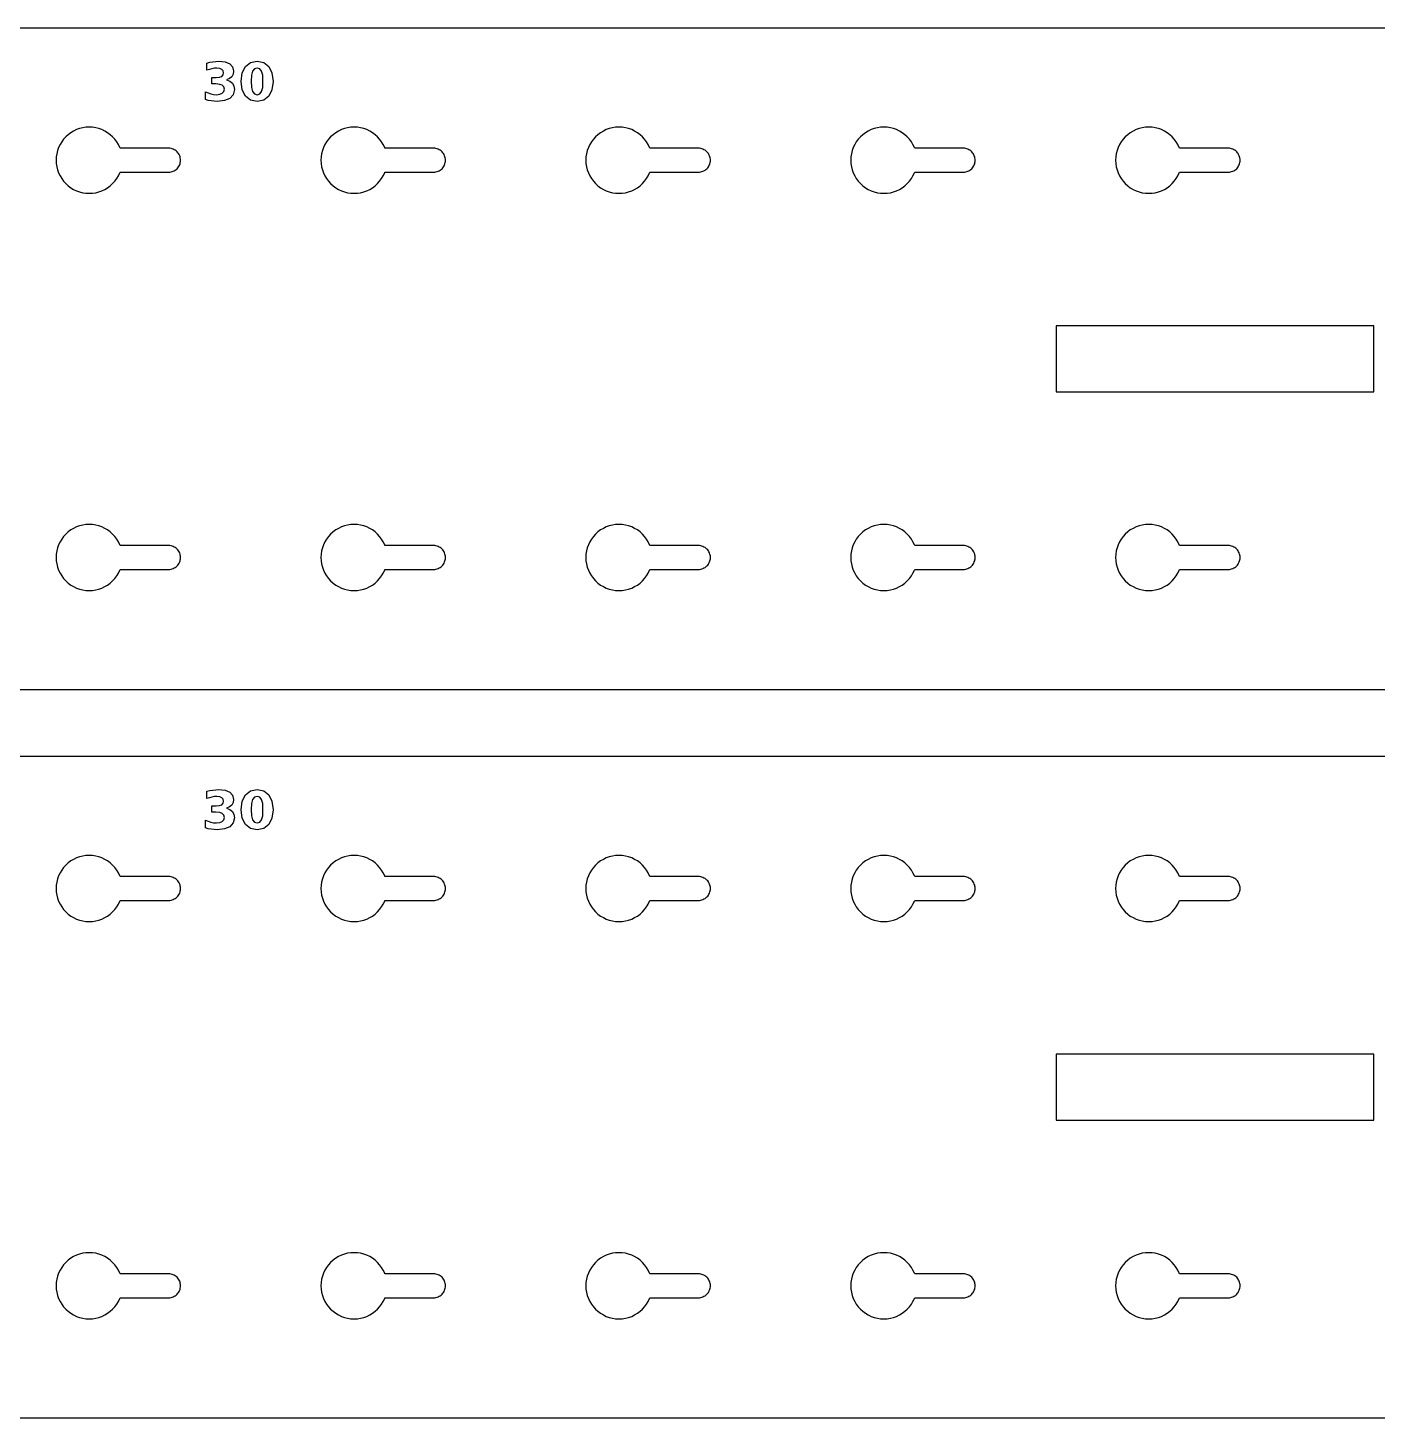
# Model space of a CAD drawing. Header units: millimetres. Extents: x 12 to 806, y 12 to 448.
# Drawn here: x 312.9 to 414.8, y 12.5 to 117.5 of the extents above; entities that cross this region are included whole.
import ezdxf

# ---------------------------------------------------------------- set-up
doc = ezdxf.new("R2010")
doc.units = ezdxf.units.MM
doc.layers.add('CUT', color=1, linetype='Continuous')
doc.layers.add('ENGRAVE', color=5, linetype='Continuous')

msp = doc.modelspace()

# ---------------------------------------------------------------- linework, layer by layer
at = {"layer": 'CUT', "color": 1}
for points in [[(12.5, 112.5), (17.5, 112.5), (17.5, 117.5), (757.5, 117.5), (757.5, 112.5), (762.5, 112.5), (762.5, 72.5), (757.5, 72.5), (757.5, 67.5), (17.5, 67.5), (17.5, 72.5), (12.5, 72.5)], [(319.09, 105.57), (319.27, 105.73), (319.43, 105.91), (319.58, 106.11), (319.7, 106.32), (319.81, 106.54), (319.83, 106.6), (323.5, 106.6), (323.59, 106.6), (323.68, 106.62), (323.76, 106.64), (323.84, 106.67), (323.92, 106.71), (324, 106.75), (324.07, 106.8), (324.14, 106.86), (324.2, 106.93), (324.25, 107), (324.29, 107.08), (324.33, 107.16), (324.36, 107.24), (324.38, 107.32), (324.4, 107.41), (324.4, 107.5), (324.4, 107.59), (324.38, 107.68), (324.36, 107.76), (324.33, 107.84), (324.29, 107.92), (324.25, 108), (324.2, 108.07), (324.14, 108.14), (324.07, 108.2), (324, 108.25), (323.92, 108.29), (323.84, 108.33), (323.76, 108.36), (323.68, 108.38), (323.59, 108.4), (323.5, 108.4), (319.83, 108.4), (319.81, 108.46), (319.7, 108.68), (319.58, 108.89), (319.43, 109.09), (319.27, 109.27), (319.09, 109.43), (318.89, 109.58), (318.68, 109.7), (318.46, 109.81), (318.23, 109.89), (317.99, 109.95), (317.75, 109.99), (317.5, 110), (317.25, 109.99), (317.01, 109.95), (316.77, 109.89), (316.54, 109.81), (316.32, 109.7), (316.11, 109.58), (315.91, 109.43), (315.73, 109.27), (315.57, 109.09), (315.42, 108.89), (315.3, 108.68), (315.19, 108.46), (315.11, 108.23), (315.05, 107.99), (315.01, 107.75), (315, 107.5), (315.01, 107.25), (315.05, 107.01), (315.11, 106.77), (315.19, 106.54), (315.3, 106.32), (315.42, 106.11), (315.57, 105.91), (315.73, 105.73), (315.91, 105.57), (316.11, 105.42), (316.32, 105.3), (316.54, 105.19), (316.77, 105.11), (317.01, 105.05), (317.25, 105.01), (317.5, 105), (317.75, 105.01), (317.99, 105.05), (318.23, 105.11), (318.46, 105.19), (318.68, 105.3), (318.89, 105.42)], [(339.09, 105.57), (339.27, 105.73), (339.43, 105.91), (339.58, 106.11), (339.7, 106.32), (339.81, 106.54), (339.83, 106.6), (343.5, 106.6), (343.59, 106.6), (343.68, 106.62), (343.76, 106.64), (343.84, 106.67), (343.92, 106.71), (344, 106.75), (344.07, 106.8), (344.14, 106.86), (344.2, 106.93), (344.25, 107), (344.29, 107.08), (344.33, 107.16), (344.36, 107.24), (344.38, 107.32), (344.4, 107.41), (344.4, 107.5), (344.4, 107.59), (344.38, 107.68), (344.36, 107.76), (344.33, 107.84), (344.29, 107.92), (344.25, 108), (344.2, 108.07), (344.14, 108.14), (344.07, 108.2), (344, 108.25), (343.92, 108.29), (343.84, 108.33), (343.76, 108.36), (343.68, 108.38), (343.59, 108.4), (343.5, 108.4), (339.83, 108.4), (339.81, 108.46), (339.7, 108.68), (339.58, 108.89), (339.43, 109.09), (339.27, 109.27), (339.09, 109.43), (338.89, 109.58), (338.68, 109.7), (338.46, 109.81), (338.23, 109.89), (337.99, 109.95), (337.75, 109.99), (337.5, 110), (337.25, 109.99), (337.01, 109.95), (336.77, 109.89), (336.54, 109.81), (336.32, 109.7), (336.11, 109.58), (335.91, 109.43), (335.73, 109.27), (335.57, 109.09), (335.42, 108.89), (335.3, 108.68), (335.19, 108.46), (335.11, 108.23), (335.05, 107.99), (335.01, 107.75), (335, 107.5), (335.01, 107.25), (335.05, 107.01), (335.11, 106.77), (335.19, 106.54), (335.3, 106.32), (335.42, 106.11), (335.57, 105.91), (335.73, 105.73), (335.91, 105.57), (336.11, 105.42), (336.32, 105.3), (336.54, 105.19), (336.77, 105.11), (337.01, 105.05), (337.25, 105.01), (337.5, 105), (337.75, 105.01), (337.99, 105.05), (338.23, 105.11), (338.46, 105.19), (338.68, 105.3), (338.89, 105.42)], [(359.09, 105.57), (359.27, 105.73), (359.43, 105.91), (359.58, 106.11), (359.7, 106.32), (359.81, 106.54), (359.83, 106.6), (363.5, 106.6), (363.59, 106.6), (363.68, 106.62), (363.76, 106.64), (363.84, 106.67), (363.92, 106.71), (364, 106.75), (364.07, 106.8), (364.14, 106.86), (364.2, 106.93), (364.25, 107), (364.29, 107.08), (364.33, 107.16), (364.36, 107.24), (364.38, 107.32), (364.4, 107.41), (364.4, 107.5), (364.4, 107.59), (364.38, 107.68), (364.36, 107.76), (364.33, 107.84), (364.29, 107.92), (364.25, 108), (364.2, 108.07), (364.14, 108.14), (364.07, 108.2), (364, 108.25), (363.92, 108.29), (363.84, 108.33), (363.76, 108.36), (363.68, 108.38), (363.59, 108.4), (363.5, 108.4), (359.83, 108.4), (359.81, 108.46), (359.7, 108.68), (359.58, 108.89), (359.43, 109.09), (359.27, 109.27), (359.09, 109.43), (358.89, 109.58), (358.68, 109.7), (358.46, 109.81), (358.23, 109.89), (357.99, 109.95), (357.75, 109.99), (357.5, 110), (357.25, 109.99), (357.01, 109.95), (356.77, 109.89), (356.54, 109.81), (356.32, 109.7), (356.11, 109.58), (355.91, 109.43), (355.73, 109.27), (355.57, 109.09), (355.42, 108.89), (355.3, 108.68), (355.19, 108.46), (355.11, 108.23), (355.05, 107.99), (355.01, 107.75), (355, 107.5), (355.01, 107.25), (355.05, 107.01), (355.11, 106.77), (355.19, 106.54), (355.3, 106.32), (355.42, 106.11), (355.57, 105.91), (355.73, 105.73), (355.91, 105.57), (356.11, 105.42), (356.32, 105.3), (356.54, 105.19), (356.77, 105.11), (357.01, 105.05), (357.25, 105.01), (357.5, 105), (357.75, 105.01), (357.99, 105.05), (358.23, 105.11), (358.46, 105.19), (358.68, 105.3), (358.89, 105.42)], [(378.89, 105.42), (379.09, 105.57), (379.27, 105.73), (379.43, 105.91), (379.58, 106.11), (379.7, 106.32), (379.81, 106.54), (379.83, 106.6), (383.5, 106.6), (383.59, 106.6), (383.68, 106.62), (383.76, 106.64), (383.84, 106.67), (383.92, 106.71), (384, 106.75), (384.07, 106.8), (384.14, 106.86), (384.2, 106.93), (384.25, 107), (384.29, 107.08), (384.33, 107.16), (384.36, 107.24), (384.38, 107.32), (384.4, 107.41), (384.4, 107.5), (384.4, 107.59), (384.38, 107.68), (384.36, 107.76), (384.33, 107.84), (384.29, 107.92), (384.25, 108), (384.2, 108.07), (384.14, 108.14), (384.07, 108.2), (384, 108.25), (383.92, 108.29), (383.84, 108.33), (383.76, 108.36), (383.68, 108.38), (383.59, 108.4), (383.5, 108.4), (379.83, 108.4), (379.81, 108.46), (379.7, 108.68), (379.58, 108.89), (379.43, 109.09), (379.27, 109.27), (379.09, 109.43), (378.89, 109.58), (378.68, 109.7), (378.46, 109.81), (378.23, 109.89), (377.99, 109.95), (377.75, 109.99), (377.5, 110), (377.25, 109.99), (377.01, 109.95), (376.77, 109.89), (376.54, 109.81), (376.32, 109.7), (376.11, 109.58), (375.91, 109.43), (375.73, 109.27), (375.57, 109.09), (375.42, 108.89), (375.3, 108.68), (375.19, 108.46), (375.11, 108.23), (375.05, 107.99), (375.01, 107.75), (375, 107.5), (375.01, 107.25), (375.05, 107.01), (375.11, 106.77), (375.19, 106.54), (375.3, 106.32), (375.42, 106.11), (375.57, 105.91), (375.73, 105.73), (375.91, 105.57), (376.11, 105.42), (376.32, 105.3), (376.54, 105.19), (376.77, 105.11), (377.01, 105.05), (377.25, 105.01), (377.5, 105), (377.75, 105.01), (377.99, 105.05), (378.23, 105.11), (378.46, 105.19), (378.68, 105.3)], [(398.89, 105.42), (399.09, 105.57), (399.27, 105.73), (399.43, 105.91), (399.58, 106.11), (399.7, 106.32), (399.81, 106.54), (399.83, 106.6), (403.5, 106.6), (403.59, 106.6), (403.68, 106.62), (403.76, 106.64), (403.84, 106.67), (403.92, 106.71), (404, 106.75), (404.07, 106.8), (404.14, 106.86), (404.2, 106.93), (404.25, 107), (404.29, 107.08), (404.33, 107.16), (404.36, 107.24), (404.38, 107.32), (404.4, 107.41), (404.4, 107.5), (404.4, 107.59), (404.38, 107.68), (404.36, 107.76), (404.33, 107.84), (404.29, 107.92), (404.25, 108), (404.2, 108.07), (404.14, 108.14), (404.07, 108.2), (404, 108.25), (403.92, 108.29), (403.84, 108.33), (403.76, 108.36), (403.68, 108.38), (403.59, 108.4), (403.5, 108.4), (399.83, 108.4), (399.81, 108.46), (399.7, 108.68), (399.58, 108.89), (399.43, 109.09), (399.27, 109.27), (399.09, 109.43), (398.89, 109.58), (398.68, 109.7), (398.46, 109.81), (398.23, 109.89), (397.99, 109.95), (397.75, 109.99), (397.5, 110), (397.25, 109.99), (397.01, 109.95), (396.77, 109.89), (396.54, 109.81), (396.32, 109.7), (396.11, 109.58), (395.91, 109.43), (395.73, 109.27), (395.57, 109.09), (395.42, 108.89), (395.3, 108.68), (395.19, 108.46), (395.11, 108.23), (395.05, 107.99), (395.01, 107.75), (395, 107.5), (395.01, 107.25), (395.05, 107.01), (395.11, 106.77), (395.19, 106.54), (395.3, 106.32), (395.42, 106.11), (395.57, 105.91), (395.73, 105.73), (395.91, 105.57), (396.11, 105.42), (396.32, 105.3), (396.54, 105.19), (396.77, 105.11), (397.01, 105.05), (397.25, 105.01), (397.5, 105), (397.75, 105.01), (397.99, 105.05), (398.23, 105.11), (398.46, 105.19), (398.68, 105.3)], [(390.5, 95), (390.5, 90), (414.5, 90), (414.5, 95)], [(319.09, 75.57), (319.27, 75.73), (319.43, 75.91), (319.58, 76.11), (319.7, 76.32), (319.81, 76.54), (319.83, 76.6), (323.5, 76.6), (323.59, 76.6), (323.68, 76.62), (323.76, 76.64), (323.84, 76.67), (323.92, 76.71), (324, 76.75), (324.07, 76.8), (324.14, 76.86), (324.2, 76.93), (324.25, 77), (324.29, 77.08), (324.33, 77.16), (324.36, 77.24), (324.38, 77.32), (324.4, 77.41), (324.4, 77.5), (324.4, 77.59), (324.38, 77.68), (324.36, 77.76), (324.33, 77.84), (324.29, 77.92), (324.25, 78), (324.2, 78.07), (324.14, 78.14), (324.07, 78.2), (324, 78.25), (323.92, 78.29), (323.84, 78.33), (323.76, 78.36), (323.68, 78.38), (323.59, 78.4), (323.5, 78.4), (319.83, 78.4), (319.81, 78.46), (319.7, 78.68), (319.58, 78.89), (319.43, 79.09), (319.27, 79.27), (319.09, 79.43), (318.89, 79.58), (318.68, 79.7), (318.46, 79.81), (318.23, 79.89), (317.99, 79.95), (317.75, 79.99), (317.5, 80), (317.25, 79.99), (317.01, 79.95), (316.77, 79.89), (316.54, 79.81), (316.32, 79.7), (316.11, 79.58), (315.91, 79.43), (315.73, 79.27), (315.57, 79.09), (315.42, 78.89), (315.3, 78.68), (315.19, 78.46), (315.11, 78.23), (315.05, 77.99), (315.01, 77.75), (315, 77.5), (315.01, 77.25), (315.05, 77.01), (315.11, 76.77), (315.19, 76.54), (315.3, 76.32), (315.42, 76.11), (315.57, 75.91), (315.73, 75.73), (315.91, 75.57), (316.11, 75.42), (316.32, 75.3), (316.54, 75.19), (316.77, 75.11), (317.01, 75.05), (317.25, 75.01), (317.5, 75), (317.75, 75.01), (317.99, 75.05), (318.23, 75.11), (318.46, 75.19), (318.68, 75.3), (318.89, 75.42)], [(338.89, 75.42), (339.09, 75.57), (339.27, 75.73), (339.43, 75.91), (339.58, 76.11), (339.7, 76.32), (339.81, 76.54), (339.83, 76.6), (343.5, 76.6), (343.59, 76.6), (343.68, 76.62), (343.76, 76.64), (343.84, 76.67), (343.92, 76.71), (344, 76.75), (344.07, 76.8), (344.14, 76.86), (344.2, 76.93), (344.25, 77), (344.29, 77.08), (344.33, 77.16), (344.36, 77.24), (344.38, 77.32), (344.4, 77.41), (344.4, 77.5), (344.4, 77.59), (344.38, 77.68), (344.36, 77.76), (344.33, 77.84), (344.29, 77.92), (344.25, 78), (344.2, 78.07), (344.14, 78.14), (344.07, 78.2), (344, 78.25), (343.92, 78.29), (343.84, 78.33), (343.76, 78.36), (343.68, 78.38), (343.59, 78.4), (343.5, 78.4), (339.83, 78.4), (339.81, 78.46), (339.7, 78.68), (339.58, 78.89), (339.43, 79.09), (339.27, 79.27), (339.09, 79.43), (338.89, 79.58), (338.68, 79.7), (338.46, 79.81), (338.23, 79.89), (337.99, 79.95), (337.75, 79.99), (337.5, 80), (337.25, 79.99), (337.01, 79.95), (336.77, 79.89), (336.54, 79.81), (336.32, 79.7), (336.11, 79.58), (335.91, 79.43), (335.73, 79.27), (335.57, 79.09), (335.42, 78.89), (335.3, 78.68), (335.19, 78.46), (335.11, 78.23), (335.05, 77.99), (335.01, 77.75), (335, 77.5), (335.01, 77.25), (335.05, 77.01), (335.11, 76.77), (335.19, 76.54), (335.3, 76.32), (335.42, 76.11), (335.57, 75.91), (335.73, 75.73), (335.91, 75.57), (336.11, 75.42), (336.32, 75.3), (336.54, 75.19), (336.77, 75.11), (337.01, 75.05), (337.25, 75.01), (337.5, 75), (337.75, 75.01), (337.99, 75.05), (338.23, 75.11), (338.46, 75.19), (338.68, 75.3)], [(359.09, 75.57), (359.27, 75.73), (359.43, 75.91), (359.58, 76.11), (359.7, 76.32), (359.81, 76.54), (359.83, 76.6), (363.5, 76.6), (363.59, 76.6), (363.68, 76.62), (363.76, 76.64), (363.84, 76.67), (363.92, 76.71), (364, 76.75), (364.07, 76.8), (364.14, 76.86), (364.2, 76.93), (364.25, 77), (364.29, 77.08), (364.33, 77.16), (364.36, 77.24), (364.38, 77.32), (364.4, 77.41), (364.4, 77.5), (364.4, 77.59), (364.38, 77.68), (364.36, 77.76), (364.33, 77.84), (364.29, 77.92), (364.25, 78), (364.2, 78.07), (364.14, 78.14), (364.07, 78.2), (364, 78.25), (363.92, 78.29), (363.84, 78.33), (363.76, 78.36), (363.68, 78.38), (363.59, 78.4), (363.5, 78.4), (359.83, 78.4), (359.81, 78.46), (359.7, 78.68), (359.58, 78.89), (359.43, 79.09), (359.27, 79.27), (359.09, 79.43), (358.89, 79.58), (358.68, 79.7), (358.46, 79.81), (358.23, 79.89), (357.99, 79.95), (357.75, 79.99), (357.5, 80), (357.25, 79.99), (357.01, 79.95), (356.77, 79.89), (356.54, 79.81), (356.32, 79.7), (356.11, 79.58), (355.91, 79.43), (355.73, 79.27), (355.57, 79.09), (355.42, 78.89), (355.3, 78.68), (355.19, 78.46), (355.11, 78.23), (355.05, 77.99), (355.01, 77.75), (355, 77.5), (355.01, 77.25), (355.05, 77.01), (355.11, 76.77), (355.19, 76.54), (355.3, 76.32), (355.42, 76.11), (355.57, 75.91), (355.73, 75.73), (355.91, 75.57), (356.11, 75.42), (356.32, 75.3), (356.54, 75.19), (356.77, 75.11), (357.01, 75.05), (357.25, 75.01), (357.5, 75), (357.75, 75.01), (357.99, 75.05), (358.23, 75.11), (358.46, 75.19), (358.68, 75.3), (358.89, 75.42)], [(379.09, 75.57), (379.27, 75.73), (379.43, 75.91), (379.58, 76.11), (379.7, 76.32), (379.81, 76.54), (379.83, 76.6), (383.5, 76.6), (383.59, 76.6), (383.68, 76.62), (383.76, 76.64), (383.84, 76.67), (383.92, 76.71), (384, 76.75), (384.07, 76.8), (384.14, 76.86), (384.2, 76.93), (384.25, 77), (384.29, 77.08), (384.33, 77.16), (384.36, 77.24), (384.38, 77.32), (384.4, 77.41), (384.4, 77.5), (384.4, 77.59), (384.38, 77.68), (384.36, 77.76), (384.33, 77.84), (384.29, 77.92), (384.25, 78), (384.2, 78.07), (384.14, 78.14), (384.07, 78.2), (384, 78.25), (383.92, 78.29), (383.84, 78.33), (383.76, 78.36), (383.68, 78.38), (383.59, 78.4), (383.5, 78.4), (379.83, 78.4), (379.81, 78.46), (379.7, 78.68), (379.58, 78.89), (379.43, 79.09), (379.27, 79.27), (379.09, 79.43), (378.89, 79.58), (378.68, 79.7), (378.46, 79.81), (378.23, 79.89), (377.99, 79.95), (377.75, 79.99), (377.5, 80), (377.25, 79.99), (377.01, 79.95), (376.77, 79.89), (376.54, 79.81), (376.32, 79.7), (376.11, 79.58), (375.91, 79.43), (375.73, 79.27), (375.57, 79.09), (375.42, 78.89), (375.3, 78.68), (375.19, 78.46), (375.11, 78.23), (375.05, 77.99), (375.01, 77.75), (375, 77.5), (375.01, 77.25), (375.05, 77.01), (375.11, 76.77), (375.19, 76.54), (375.3, 76.32), (375.42, 76.11), (375.57, 75.91), (375.73, 75.73), (375.91, 75.57), (376.11, 75.42), (376.32, 75.3), (376.54, 75.19), (376.77, 75.11), (377.01, 75.05), (377.25, 75.01), (377.5, 75), (377.75, 75.01), (377.99, 75.05), (378.23, 75.11), (378.46, 75.19), (378.68, 75.3), (378.89, 75.42)], [(399.09, 75.57), (399.27, 75.73), (399.43, 75.91), (399.58, 76.11), (399.7, 76.32), (399.81, 76.54), (399.83, 76.6), (403.5, 76.6), (403.59, 76.6), (403.68, 76.62), (403.76, 76.64), (403.84, 76.67), (403.92, 76.71), (404, 76.75), (404.07, 76.8), (404.14, 76.86), (404.2, 76.93), (404.25, 77), (404.29, 77.08), (404.33, 77.16), (404.36, 77.24), (404.38, 77.32), (404.4, 77.41), (404.4, 77.5), (404.4, 77.59), (404.38, 77.68), (404.36, 77.76), (404.33, 77.84), (404.29, 77.92), (404.25, 78), (404.2, 78.07), (404.14, 78.14), (404.07, 78.2), (404, 78.25), (403.92, 78.29), (403.84, 78.33), (403.76, 78.36), (403.68, 78.38), (403.59, 78.4), (403.5, 78.4), (399.83, 78.4), (399.81, 78.46), (399.7, 78.68), (399.58, 78.89), (399.43, 79.09), (399.27, 79.27), (399.09, 79.43), (398.89, 79.58), (398.68, 79.7), (398.46, 79.81), (398.23, 79.89), (397.99, 79.95), (397.75, 79.99), (397.5, 80), (397.25, 79.99), (397.01, 79.95), (396.77, 79.89), (396.54, 79.81), (396.32, 79.7), (396.11, 79.58), (395.91, 79.43), (395.73, 79.27), (395.57, 79.09), (395.42, 78.89), (395.3, 78.68), (395.19, 78.46), (395.11, 78.23), (395.05, 77.99), (395.01, 77.75), (395, 77.5), (395.01, 77.25), (395.05, 77.01), (395.11, 76.77), (395.19, 76.54), (395.3, 76.32), (395.42, 76.11), (395.57, 75.91), (395.73, 75.73), (395.91, 75.57), (396.11, 75.42), (396.32, 75.3), (396.54, 75.19), (396.77, 75.11), (397.01, 75.05), (397.25, 75.01), (397.5, 75), (397.75, 75.01), (397.99, 75.05), (398.23, 75.11), (398.46, 75.19), (398.68, 75.3), (398.89, 75.42)], [(12.5, 57.5), (17.5, 57.5), (17.5, 62.5), (757.5, 62.5), (757.5, 57.5), (762.5, 57.5), (762.5, 17.5), (757.5, 17.5), (757.5, 12.5), (17.5, 12.5), (17.5, 17.5), (12.5, 17.5)], [(319.09, 50.57), (319.27, 50.73), (319.43, 50.91), (319.58, 51.11), (319.7, 51.32), (319.81, 51.54), (319.83, 51.6), (323.5, 51.6), (323.59, 51.6), (323.68, 51.62), (323.76, 51.64), (323.84, 51.67), (323.92, 51.71), (324, 51.75), (324.07, 51.8), (324.14, 51.86), (324.2, 51.93), (324.25, 52), (324.29, 52.08), (324.33, 52.16), (324.36, 52.24), (324.38, 52.32), (324.4, 52.41), (324.4, 52.5), (324.4, 52.59), (324.38, 52.68), (324.36, 52.76), (324.33, 52.84), (324.29, 52.92), (324.25, 53), (324.2, 53.07), (324.14, 53.14), (324.07, 53.2), (324, 53.25), (323.92, 53.29), (323.84, 53.33), (323.76, 53.36), (323.68, 53.38), (323.59, 53.4), (323.5, 53.4), (319.83, 53.4), (319.81, 53.46), (319.7, 53.68), (319.58, 53.89), (319.43, 54.09), (319.27, 54.27), (319.09, 54.43), (318.89, 54.58), (318.68, 54.7), (318.46, 54.81), (318.23, 54.89), (317.99, 54.95), (317.75, 54.99), (317.5, 55), (317.25, 54.99), (317.01, 54.95), (316.77, 54.89), (316.54, 54.81), (316.32, 54.7), (316.11, 54.58), (315.91, 54.43), (315.73, 54.27), (315.57, 54.09), (315.42, 53.89), (315.3, 53.68), (315.19, 53.46), (315.11, 53.23), (315.05, 52.99), (315.01, 52.75), (315, 52.5), (315.01, 52.25), (315.05, 52.01), (315.11, 51.77), (315.19, 51.54), (315.3, 51.32), (315.42, 51.11), (315.57, 50.91), (315.73, 50.73), (315.91, 50.57), (316.11, 50.42), (316.32, 50.3), (316.54, 50.19), (316.77, 50.11), (317.01, 50.05), (317.25, 50.01), (317.5, 50), (317.75, 50.01), (317.99, 50.05), (318.23, 50.11), (318.46, 50.19), (318.68, 50.3), (318.89, 50.42)], [(339.09, 50.57), (339.27, 50.73), (339.43, 50.91), (339.58, 51.11), (339.7, 51.32), (339.81, 51.54), (339.83, 51.6), (343.5, 51.6), (343.59, 51.6), (343.68, 51.62), (343.76, 51.64), (343.84, 51.67), (343.92, 51.71), (344, 51.75), (344.07, 51.8), (344.14, 51.86), (344.2, 51.93), (344.25, 52), (344.29, 52.08), (344.33, 52.16), (344.36, 52.24), (344.38, 52.32), (344.4, 52.41), (344.4, 52.5), (344.4, 52.59), (344.38, 52.68), (344.36, 52.76), (344.33, 52.84), (344.29, 52.92), (344.25, 53), (344.2, 53.07), (344.14, 53.14), (344.07, 53.2), (344, 53.25), (343.92, 53.29), (343.84, 53.33), (343.76, 53.36), (343.68, 53.38), (343.59, 53.4), (343.5, 53.4), (339.83, 53.4), (339.81, 53.46), (339.7, 53.68), (339.58, 53.89), (339.43, 54.09), (339.27, 54.27), (339.09, 54.43), (338.89, 54.58), (338.68, 54.7), (338.46, 54.81), (338.23, 54.89), (337.99, 54.95), (337.75, 54.99), (337.5, 55), (337.25, 54.99), (337.01, 54.95), (336.77, 54.89), (336.54, 54.81), (336.32, 54.7), (336.11, 54.58), (335.91, 54.43), (335.73, 54.27), (335.57, 54.09), (335.42, 53.89), (335.3, 53.68), (335.19, 53.46), (335.11, 53.23), (335.05, 52.99), (335.01, 52.75), (335, 52.5), (335.01, 52.25), (335.05, 52.01), (335.11, 51.77), (335.19, 51.54), (335.3, 51.32), (335.42, 51.11), (335.57, 50.91), (335.73, 50.73), (335.91, 50.57), (336.11, 50.42), (336.32, 50.3), (336.54, 50.19), (336.77, 50.11), (337.01, 50.05), (337.25, 50.01), (337.5, 50), (337.75, 50.01), (337.99, 50.05), (338.23, 50.11), (338.46, 50.19), (338.68, 50.3), (338.89, 50.42)], [(359.09, 50.57), (359.27, 50.73), (359.43, 50.91), (359.58, 51.11), (359.7, 51.32), (359.81, 51.54), (359.83, 51.6), (363.5, 51.6), (363.59, 51.6), (363.68, 51.62), (363.76, 51.64), (363.84, 51.67), (363.92, 51.71), (364, 51.75), (364.07, 51.8), (364.14, 51.86), (364.2, 51.93), (364.25, 52), (364.29, 52.08), (364.33, 52.16), (364.36, 52.24), (364.38, 52.32), (364.4, 52.41), (364.4, 52.5), (364.4, 52.59), (364.38, 52.68), (364.36, 52.76), (364.33, 52.84), (364.29, 52.92), (364.25, 53), (364.2, 53.07), (364.14, 53.14), (364.07, 53.2), (364, 53.25), (363.92, 53.29), (363.84, 53.33), (363.76, 53.36), (363.68, 53.38), (363.59, 53.4), (363.5, 53.4), (359.83, 53.4), (359.81, 53.46), (359.7, 53.68), (359.58, 53.89), (359.43, 54.09), (359.27, 54.27), (359.09, 54.43), (358.89, 54.58), (358.68, 54.7), (358.46, 54.81), (358.23, 54.89), (357.99, 54.95), (357.75, 54.99), (357.5, 55), (357.25, 54.99), (357.01, 54.95), (356.77, 54.89), (356.54, 54.81), (356.32, 54.7), (356.11, 54.58), (355.91, 54.43), (355.73, 54.27), (355.57, 54.09), (355.42, 53.89), (355.3, 53.68), (355.19, 53.46), (355.11, 53.23), (355.05, 52.99), (355.01, 52.75), (355, 52.5), (355.01, 52.25), (355.05, 52.01), (355.11, 51.77), (355.19, 51.54), (355.3, 51.32), (355.42, 51.11), (355.57, 50.91), (355.73, 50.73), (355.91, 50.57), (356.11, 50.42), (356.32, 50.3), (356.54, 50.19), (356.77, 50.11), (357.01, 50.05), (357.25, 50.01), (357.5, 50), (357.75, 50.01), (357.99, 50.05), (358.23, 50.11), (358.46, 50.19), (358.68, 50.3), (358.89, 50.42)], [(378.89, 50.42), (379.09, 50.57), (379.27, 50.73), (379.43, 50.91), (379.58, 51.11), (379.7, 51.32), (379.81, 51.54), (379.83, 51.6), (383.5, 51.6), (383.59, 51.6), (383.68, 51.62), (383.76, 51.64), (383.84, 51.67), (383.92, 51.71), (384, 51.75), (384.07, 51.8), (384.14, 51.86), (384.2, 51.93), (384.25, 52), (384.29, 52.08), (384.33, 52.16), (384.36, 52.24), (384.38, 52.32), (384.4, 52.41), (384.4, 52.5), (384.4, 52.59), (384.38, 52.68), (384.36, 52.76), (384.33, 52.84), (384.29, 52.92), (384.25, 53), (384.2, 53.07), (384.14, 53.14), (384.07, 53.2), (384, 53.25), (383.92, 53.29), (383.84, 53.33), (383.76, 53.36), (383.68, 53.38), (383.59, 53.4), (383.5, 53.4), (379.83, 53.4), (379.81, 53.46), (379.7, 53.68), (379.58, 53.89), (379.43, 54.09), (379.27, 54.27), (379.09, 54.43), (378.89, 54.58), (378.68, 54.7), (378.46, 54.81), (378.23, 54.89), (377.99, 54.95), (377.75, 54.99), (377.5, 55), (377.25, 54.99), (377.01, 54.95), (376.77, 54.89), (376.54, 54.81), (376.32, 54.7), (376.11, 54.58), (375.91, 54.43), (375.73, 54.27), (375.57, 54.09), (375.42, 53.89), (375.3, 53.68), (375.19, 53.46), (375.11, 53.23), (375.05, 52.99), (375.01, 52.75), (375, 52.5), (375.01, 52.25), (375.05, 52.01), (375.11, 51.77), (375.19, 51.54), (375.3, 51.32), (375.42, 51.11), (375.57, 50.91), (375.73, 50.73), (375.91, 50.57), (376.11, 50.42), (376.32, 50.3), (376.54, 50.19), (376.77, 50.11), (377.01, 50.05), (377.25, 50.01), (377.5, 50), (377.75, 50.01), (377.99, 50.05), (378.23, 50.11), (378.46, 50.19), (378.68, 50.3)], [(398.89, 50.42), (399.09, 50.57), (399.27, 50.73), (399.43, 50.91), (399.58, 51.11), (399.7, 51.32), (399.81, 51.54), (399.83, 51.6), (403.5, 51.6), (403.59, 51.6), (403.68, 51.62), (403.76, 51.64), (403.84, 51.67), (403.92, 51.71), (404, 51.75), (404.07, 51.8), (404.14, 51.86), (404.2, 51.93), (404.25, 52), (404.29, 52.08), (404.33, 52.16), (404.36, 52.24), (404.38, 52.32), (404.4, 52.41), (404.4, 52.5), (404.4, 52.59), (404.38, 52.68), (404.36, 52.76), (404.33, 52.84), (404.29, 52.92), (404.25, 53), (404.2, 53.07), (404.14, 53.14), (404.07, 53.2), (404, 53.25), (403.92, 53.29), (403.84, 53.33), (403.76, 53.36), (403.68, 53.38), (403.59, 53.4), (403.5, 53.4), (399.83, 53.4), (399.81, 53.46), (399.7, 53.68), (399.58, 53.89), (399.43, 54.09), (399.27, 54.27), (399.09, 54.43), (398.89, 54.58), (398.68, 54.7), (398.46, 54.81), (398.23, 54.89), (397.99, 54.95), (397.75, 54.99), (397.5, 55), (397.25, 54.99), (397.01, 54.95), (396.77, 54.89), (396.54, 54.81), (396.32, 54.7), (396.11, 54.58), (395.91, 54.43), (395.73, 54.27), (395.57, 54.09), (395.42, 53.89), (395.3, 53.68), (395.19, 53.46), (395.11, 53.23), (395.05, 52.99), (395.01, 52.75), (395, 52.5), (395.01, 52.25), (395.05, 52.01), (395.11, 51.77), (395.19, 51.54), (395.3, 51.32), (395.42, 51.11), (395.57, 50.91), (395.73, 50.73), (395.91, 50.57), (396.11, 50.42), (396.32, 50.3), (396.54, 50.19), (396.77, 50.11), (397.01, 50.05), (397.25, 50.01), (397.5, 50), (397.75, 50.01), (397.99, 50.05), (398.23, 50.11), (398.46, 50.19), (398.68, 50.3)], [(390.5, 40), (390.5, 35), (414.5, 35), (414.5, 40)], [(319.09, 20.57), (319.27, 20.73), (319.43, 20.91), (319.58, 21.11), (319.7, 21.32), (319.81, 21.54), (319.83, 21.6), (323.5, 21.6), (323.59, 21.6), (323.68, 21.62), (323.76, 21.64), (323.84, 21.67), (323.92, 21.71), (324, 21.75), (324.07, 21.8), (324.14, 21.86), (324.2, 21.93), (324.25, 22), (324.29, 22.08), (324.33, 22.16), (324.36, 22.24), (324.38, 22.32), (324.4, 22.41), (324.4, 22.5), (324.4, 22.59), (324.38, 22.68), (324.36, 22.76), (324.33, 22.84), (324.29, 22.92), (324.25, 23), (324.2, 23.07), (324.14, 23.14), (324.07, 23.2), (324, 23.25), (323.92, 23.29), (323.84, 23.33), (323.76, 23.36), (323.68, 23.38), (323.59, 23.4), (323.5, 23.4), (319.83, 23.4), (319.81, 23.46), (319.7, 23.68), (319.58, 23.89), (319.43, 24.09), (319.27, 24.27), (319.09, 24.43), (318.89, 24.58), (318.68, 24.7), (318.46, 24.81), (318.23, 24.89), (317.99, 24.95), (317.75, 24.99), (317.5, 25), (317.25, 24.99), (317.01, 24.95), (316.77, 24.89), (316.54, 24.81), (316.32, 24.7), (316.11, 24.58), (315.91, 24.43), (315.73, 24.27), (315.57, 24.09), (315.42, 23.89), (315.3, 23.68), (315.19, 23.46), (315.11, 23.23), (315.05, 22.99), (315.01, 22.75), (315, 22.5), (315.01, 22.25), (315.05, 22.01), (315.11, 21.77), (315.19, 21.54), (315.3, 21.32), (315.42, 21.11), (315.57, 20.91), (315.73, 20.73), (315.91, 20.57), (316.11, 20.42), (316.32, 20.3), (316.54, 20.19), (316.77, 20.11), (317.01, 20.05), (317.25, 20.01), (317.5, 20), (317.75, 20.01), (317.99, 20.05), (318.23, 20.11), (318.46, 20.19), (318.68, 20.3), (318.89, 20.42)], [(338.89, 20.42), (339.09, 20.57), (339.27, 20.73), (339.43, 20.91), (339.58, 21.11), (339.7, 21.32), (339.81, 21.54), (339.83, 21.6), (343.5, 21.6), (343.59, 21.6), (343.68, 21.62), (343.76, 21.64), (343.84, 21.67), (343.92, 21.71), (344, 21.75), (344.07, 21.8), (344.14, 21.86), (344.2, 21.93), (344.25, 22), (344.29, 22.08), (344.33, 22.16), (344.36, 22.24), (344.38, 22.32), (344.4, 22.41), (344.4, 22.5), (344.4, 22.59), (344.38, 22.68), (344.36, 22.76), (344.33, 22.84), (344.29, 22.92), (344.25, 23), (344.2, 23.07), (344.14, 23.14), (344.07, 23.2), (344, 23.25), (343.92, 23.29), (343.84, 23.33), (343.76, 23.36), (343.68, 23.38), (343.59, 23.4), (343.5, 23.4), (339.83, 23.4), (339.81, 23.46), (339.7, 23.68), (339.58, 23.89), (339.43, 24.09), (339.27, 24.27), (339.09, 24.43), (338.89, 24.58), (338.68, 24.7), (338.46, 24.81), (338.23, 24.89), (337.99, 24.95), (337.75, 24.99), (337.5, 25), (337.25, 24.99), (337.01, 24.95), (336.77, 24.89), (336.54, 24.81), (336.32, 24.7), (336.11, 24.58), (335.91, 24.43), (335.73, 24.27), (335.57, 24.09), (335.42, 23.89), (335.3, 23.68), (335.19, 23.46), (335.11, 23.23), (335.05, 22.99), (335.01, 22.75), (335, 22.5), (335.01, 22.25), (335.05, 22.01), (335.11, 21.77), (335.19, 21.54), (335.3, 21.32), (335.42, 21.11), (335.57, 20.91), (335.73, 20.73), (335.91, 20.57), (336.11, 20.42), (336.32, 20.3), (336.54, 20.19), (336.77, 20.11), (337.01, 20.05), (337.25, 20.01), (337.5, 20), (337.75, 20.01), (337.99, 20.05), (338.23, 20.11), (338.46, 20.19), (338.68, 20.3)], [(359.09, 20.57), (359.27, 20.73), (359.43, 20.91), (359.58, 21.11), (359.7, 21.32), (359.81, 21.54), (359.83, 21.6), (363.5, 21.6), (363.59, 21.6), (363.68, 21.62), (363.76, 21.64), (363.84, 21.67), (363.92, 21.71), (364, 21.75), (364.07, 21.8), (364.14, 21.86), (364.2, 21.93), (364.25, 22), (364.29, 22.08), (364.33, 22.16), (364.36, 22.24), (364.38, 22.32), (364.4, 22.41), (364.4, 22.5), (364.4, 22.59), (364.38, 22.68), (364.36, 22.76), (364.33, 22.84), (364.29, 22.92), (364.25, 23), (364.2, 23.07), (364.14, 23.14), (364.07, 23.2), (364, 23.25), (363.92, 23.29), (363.84, 23.33), (363.76, 23.36), (363.68, 23.38), (363.59, 23.4), (363.5, 23.4), (359.83, 23.4), (359.81, 23.46), (359.7, 23.68), (359.58, 23.89), (359.43, 24.09), (359.27, 24.27), (359.09, 24.43), (358.89, 24.58), (358.68, 24.7), (358.46, 24.81), (358.23, 24.89), (357.99, 24.95), (357.75, 24.99), (357.5, 25), (357.25, 24.99), (357.01, 24.95), (356.77, 24.89), (356.54, 24.81), (356.32, 24.7), (356.11, 24.58), (355.91, 24.43), (355.73, 24.27), (355.57, 24.09), (355.42, 23.89), (355.3, 23.68), (355.19, 23.46), (355.11, 23.23), (355.05, 22.99), (355.01, 22.75), (355, 22.5), (355.01, 22.25), (355.05, 22.01), (355.11, 21.77), (355.19, 21.54), (355.3, 21.32), (355.42, 21.11), (355.57, 20.91), (355.73, 20.73), (355.91, 20.57), (356.11, 20.42), (356.32, 20.3), (356.54, 20.19), (356.77, 20.11), (357.01, 20.05), (357.25, 20.01), (357.5, 20), (357.75, 20.01), (357.99, 20.05), (358.23, 20.11), (358.46, 20.19), (358.68, 20.3), (358.89, 20.42)], [(379.09, 20.57), (379.27, 20.73), (379.43, 20.91), (379.58, 21.11), (379.7, 21.32), (379.81, 21.54), (379.83, 21.6), (383.5, 21.6), (383.59, 21.6), (383.68, 21.62), (383.76, 21.64), (383.84, 21.67), (383.92, 21.71), (384, 21.75), (384.07, 21.8), (384.14, 21.86), (384.2, 21.93), (384.25, 22), (384.29, 22.08), (384.33, 22.16), (384.36, 22.24), (384.38, 22.32), (384.4, 22.41), (384.4, 22.5), (384.4, 22.59), (384.38, 22.68), (384.36, 22.76), (384.33, 22.84), (384.29, 22.92), (384.25, 23), (384.2, 23.07), (384.14, 23.14), (384.07, 23.2), (384, 23.25), (383.92, 23.29), (383.84, 23.33), (383.76, 23.36), (383.68, 23.38), (383.59, 23.4), (383.5, 23.4), (379.83, 23.4), (379.81, 23.46), (379.7, 23.68), (379.58, 23.89), (379.43, 24.09), (379.27, 24.27), (379.09, 24.43), (378.89, 24.58), (378.68, 24.7), (378.46, 24.81), (378.23, 24.89), (377.99, 24.95), (377.75, 24.99), (377.5, 25), (377.25, 24.99), (377.01, 24.95), (376.77, 24.89), (376.54, 24.81), (376.32, 24.7), (376.11, 24.58), (375.91, 24.43), (375.73, 24.27), (375.57, 24.09), (375.42, 23.89), (375.3, 23.68), (375.19, 23.46), (375.11, 23.23), (375.05, 22.99), (375.01, 22.75), (375, 22.5), (375.01, 22.25), (375.05, 22.01), (375.11, 21.77), (375.19, 21.54), (375.3, 21.32), (375.42, 21.11), (375.57, 20.91), (375.73, 20.73), (375.91, 20.57), (376.11, 20.42), (376.32, 20.3), (376.54, 20.19), (376.77, 20.11), (377.01, 20.05), (377.25, 20.01), (377.5, 20), (377.75, 20.01), (377.99, 20.05), (378.23, 20.11), (378.46, 20.19), (378.68, 20.3), (378.89, 20.42)], [(399.09, 20.57), (399.27, 20.73), (399.43, 20.91), (399.58, 21.11), (399.7, 21.32), (399.81, 21.54), (399.83, 21.6), (403.5, 21.6), (403.59, 21.6), (403.68, 21.62), (403.76, 21.64), (403.84, 21.67), (403.92, 21.71), (404, 21.75), (404.07, 21.8), (404.14, 21.86), (404.2, 21.93), (404.25, 22), (404.29, 22.08), (404.33, 22.16), (404.36, 22.24), (404.38, 22.32), (404.4, 22.41), (404.4, 22.5), (404.4, 22.59), (404.38, 22.68), (404.36, 22.76), (404.33, 22.84), (404.29, 22.92), (404.25, 23), (404.2, 23.07), (404.14, 23.14), (404.07, 23.2), (404, 23.25), (403.92, 23.29), (403.84, 23.33), (403.76, 23.36), (403.68, 23.38), (403.59, 23.4), (403.5, 23.4), (399.83, 23.4), (399.81, 23.46), (399.7, 23.68), (399.58, 23.89), (399.43, 24.09), (399.27, 24.27), (399.09, 24.43), (398.89, 24.58), (398.68, 24.7), (398.46, 24.81), (398.23, 24.89), (397.99, 24.95), (397.75, 24.99), (397.5, 25), (397.25, 24.99), (397.01, 24.95), (396.77, 24.89), (396.54, 24.81), (396.32, 24.7), (396.11, 24.58), (395.91, 24.43), (395.73, 24.27), (395.57, 24.09), (395.42, 23.89), (395.3, 23.68), (395.19, 23.46), (395.11, 23.23), (395.05, 22.99), (395.01, 22.75), (395, 22.5), (395.01, 22.25), (395.05, 22.01), (395.11, 21.77), (395.19, 21.54), (395.3, 21.32), (395.42, 21.11), (395.57, 20.91), (395.73, 20.73), (395.91, 20.57), (396.11, 20.42), (396.32, 20.3), (396.54, 20.19), (396.77, 20.11), (397.01, 20.05), (397.25, 20.01), (397.5, 20), (397.75, 20.01), (397.99, 20.05), (398.23, 20.11), (398.46, 20.19), (398.68, 20.3), (398.89, 20.42)]]:
    msp.add_lwpolyline(points, close=True, dxfattribs=at)
at = {"layer": 'ENGRAVE', "color": 5}
for points in [[(327.86, 113.57), (328.12, 113.47), (328.31, 113.31), (328.43, 113.09), (328.46, 112.83), (328.38, 112.45), (328.13, 112.17), (327.72, 112), (327.16, 111.94), (326.94, 111.95), (326.71, 111.98), (326.49, 112.02), (326.27, 112.09), (326.27, 112.67), (326.48, 112.58), (326.69, 112.51), (326.89, 112.47), (327.1, 112.45), (327.36, 112.48), (327.55, 112.56), (327.67, 112.68), (327.71, 112.86), (327.67, 113.03), (327.55, 113.16), (327.35, 113.23), (327.07, 113.26), (326.77, 113.26), (326.77, 113.74), (327.08, 113.74), (327.33, 113.77), (327.51, 113.83), (327.61, 113.95), (327.64, 114.1), (327.61, 114.25), (327.51, 114.36), (327.35, 114.43), (327.13, 114.45), (326.95, 114.44), (326.76, 114.41), (326.58, 114.36), (326.39, 114.29), (326.39, 114.84), (326.61, 114.9), (326.83, 114.94), (327.05, 114.96), (327.26, 114.97), (327.76, 114.92), (328.11, 114.78), (328.33, 114.55), (328.4, 114.22), (328.36, 113.99), (328.26, 113.8), (328.09, 113.66)], [(331.38, 113.45), (331.3, 112.81), (331.06, 112.34), (330.68, 112.04), (330.18, 111.94), (329.67, 112.04), (329.29, 112.34), (329.05, 112.81), (328.97, 113.45), (329.05, 114.1), (329.29, 114.58), (329.67, 114.87), (330.18, 114.97), (330.68, 114.87), (331.06, 114.58), (331.3, 114.1)], [(330.62, 113.46), (330.6, 113.93), (330.52, 114.23), (330.38, 114.4), (330.18, 114.45), (329.97, 114.4), (329.83, 114.23), (329.75, 113.93), (329.73, 113.46), (329.75, 112.99), (329.83, 112.68), (329.97, 112.51), (330.18, 112.45), (330.38, 112.51), (330.52, 112.68), (330.6, 112.99)], [(327.86, 58.57), (328.12, 58.47), (328.31, 58.31), (328.43, 58.09), (328.46, 57.83), (328.38, 57.45), (328.13, 57.17), (327.72, 57), (327.16, 56.94), (326.94, 56.95), (326.71, 56.98), (326.49, 57.02), (326.27, 57.09), (326.27, 57.67), (326.48, 57.58), (326.69, 57.51), (326.89, 57.47), (327.1, 57.45), (327.36, 57.48), (327.55, 57.56), (327.67, 57.68), (327.71, 57.86), (327.67, 58.03), (327.55, 58.16), (327.35, 58.23), (327.07, 58.26), (326.77, 58.26), (326.77, 58.74), (327.08, 58.74), (327.33, 58.77), (327.51, 58.83), (327.61, 58.95), (327.64, 59.1), (327.61, 59.25), (327.51, 59.36), (327.35, 59.43), (327.13, 59.45), (326.95, 59.44), (326.76, 59.41), (326.58, 59.36), (326.39, 59.29), (326.39, 59.84), (326.61, 59.9), (326.83, 59.94), (327.05, 59.96), (327.26, 59.97), (327.76, 59.92), (328.11, 59.78), (328.33, 59.55), (328.4, 59.22), (328.36, 58.99), (328.26, 58.8), (328.09, 58.66)], [(331.38, 58.45), (331.3, 57.81), (331.06, 57.34), (330.68, 57.04), (330.18, 56.94), (329.67, 57.04), (329.29, 57.34), (329.05, 57.81), (328.97, 58.45), (329.05, 59.1), (329.29, 59.58), (329.67, 59.87), (330.18, 59.97), (330.68, 59.87), (331.06, 59.58), (331.3, 59.1)], [(330.62, 58.46), (330.6, 58.93), (330.52, 59.23), (330.38, 59.4), (330.18, 59.45), (329.97, 59.4), (329.83, 59.23), (329.75, 58.93), (329.73, 58.46), (329.75, 57.99), (329.83, 57.68), (329.97, 57.51), (330.18, 57.45), (330.38, 57.51), (330.52, 57.68), (330.6, 57.99)]]:
    msp.add_lwpolyline(points, close=True, dxfattribs=at)

doc.saveas('drawing.dxf')
